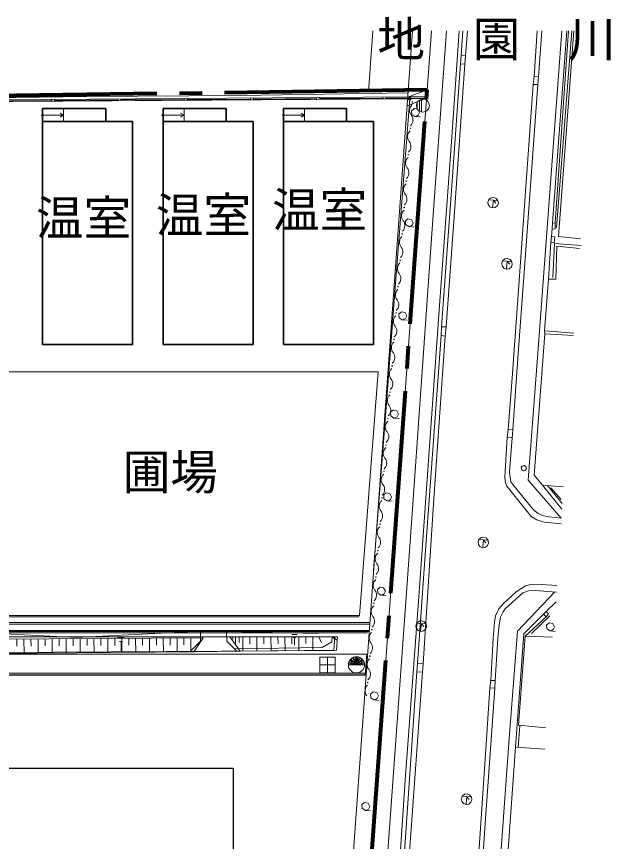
# Model space of a CAD drawing. Units: millimetres, scale not verified. Extents: x -594000 to 594000, y -420000 to 420000.
# Drawn here: x 169614 to 222379, y 191896 to 265164 of the extents above; entities that cross this region are included whole.
import ezdxf
from ezdxf.enums import TextEntityAlignment as Align

# ---------------------------------------------------------------- set-up
doc = ezdxf.new("R2010")
doc.units = ezdxf.units.MM
doc.header["$LTSCALE"] = 2000
doc.linetypes.add('CHAIN2', pattern=[12, 9, -1, 1, -1])
for name, color, linetype, lineweight in [('0-0_0', 4, 'Continuous', 18), ('0-1_1', 4, 'Continuous', 18), ('0-2_2', 4, 'Continuous', 18), ('0-4_4', 4, 'Continuous', 18), ('0-A_10', 4, 'Continuous', 18), ('0-B_11', 4, 'Continuous', 18), ('0-D_13', 4, 'Continuous', 18), ('0-F_15', 4, 'Continuous', 18), ('1-0_0', 4, 'Continuous', 18), ('1-3_3', 6, 'Continuous', 50), ('1-5_5', 4, 'Continuous', 18), ('1-6_6', 4, 'Continuous', 18), ('1-7_7', 4, 'Continuous', 18), ('1-D_13', 4, 'Continuous', 18), ('3-0_0', 7, 'Continuous', 25)]:
    doc.layers.add(name, color=color, linetype=linetype, lineweight=lineweight)
doc.styles.add('HG丸ｺﾞｼｯｸM-PRO', font='')
doc.styles.get('HG丸ｺﾞｼｯｸM-PRO').set_extended_font_data('HG丸ｺﾞｼｯｸM-PRO')

msp = doc.modelspace()

# ---------------------------------------------------------------- linework, layer by layer
at = {"layer": '0-0_0', "color": 1, "linetype": 'CHAIN2', "lineweight": 80}
for p, q in [((206092, 258645), (41446, 256360)), ((197667, 142133), (206092, 258645))]:
    msp.add_line(p, q, dxfattribs=at)
at = {"layer": '0-0_0', "color": 3, "lineweight": 35}
for p, q in [((171931, 256993), (177538, 256993)), ((171931, 255824), (171931, 256993)), ((177538, 256993), (177538, 255824)), ((182632, 256992), (188239, 256992)), ((182632, 255823), (182632, 256992)), ((188239, 256992), (188239, 255823)), ((193333, 256993), (198940, 256993)), ((193333, 255824), (193333, 256993)), ((198940, 256993), (198940, 255824)), ((171930, 236039), (171930, 255824)), ((171930, 255824), (179932, 255824)), ((182631, 255824), (190633, 255824)), ((190633, 255824), (190633, 236039)), ((193332, 236039), (193332, 255824)), ((193332, 255824), (201334, 255824)), ((201334, 255824), (201334, 236039)), ((201334, 236039), (193332, 236039))]:
    msp.add_line(p, q, dxfattribs=at)
at = {"layer": '0-0_0'}
for p, q in [((204710, 256798), (204935, 256987)), ((204731, 256466), (204710, 256798)), ((205010, 256280), (204731, 256466)), ((204935, 256987), (205259, 256930)), ((205259, 256930), (205408, 256631)), ((205408, 256631), (205305, 256398)), ((205156, 256320), (205010, 256280)), ((205469, 256240), (205010, 256280)), ((205305, 256398), (205156, 256320)), ((211482, 248674), (211561, 248901)), ((211515, 248458), (211482, 248674)), ((211681, 248245), (211515, 248458)), ((211639, 248893), (212299, 248823)), ((211973, 248858), (211904, 248205)), ((211971, 248843), (212189, 248600)), ((212006, 249098), (212225, 249004)), ((212225, 249004), (212383, 248799)), ((212415, 248576), (212337, 248364)), ((212383, 248799), (212415, 248576)), ((211907, 248158), (211681, 248245)), ((212147, 248196), (211907, 248158)), ((212337, 248364), (212147, 248196)), ((204161, 247018), (204386, 247207)), ((204181, 246686), (204161, 247018)), ((204386, 247207), (204710, 247149)), ((204710, 247149), (204858, 246851)), ((204460, 246500), (204181, 246686)), ((204606, 246540), (204460, 246500)), ((204920, 246460), (204460, 246500)), ((204755, 246618), (204606, 246540)), ((204858, 246851), (204755, 246618)), ((212715, 243244), (212794, 243471)), ((212872, 243463), (213532, 243394)), ((213206, 243428), (213138, 242776)), ((213205, 243413), (213422, 243170)), ((213240, 243669), (213458, 243574)), ((213458, 243574), (213616, 243370)), ((213616, 243370), (213648, 243146)), ((212748, 243029), (212715, 243244)), ((212914, 242815), (212748, 243029)), ((213141, 242728), (212914, 242815)), ((213380, 242766), (213141, 242728)), ((213571, 242934), (213380, 242766)), ((213648, 243146), (213571, 242934)), ((203578, 238749), (203803, 238937)), ((203803, 238937), (204127, 238880)), ((204127, 238880), (204276, 238582)), ((203599, 238417), (203578, 238749)), ((203878, 238231), (203599, 238417)), ((204024, 238270), (203878, 238231)), ((204337, 238190), (203878, 238231)), ((204173, 238348), (204024, 238270)), ((204276, 238582), (204173, 238348)), ((202836, 230019), (203061, 230208)), ((203061, 230208), (203385, 230151)), ((203385, 230151), (203533, 229853)), ((202856, 229688), (202836, 230019)), ((203135, 229501), (202856, 229688)), ((203281, 229541), (203135, 229501)), ((203595, 229461), (203135, 229501)), ((203430, 229619), (203281, 229541)), ((203533, 229853), (203430, 229619)), ((214434, 225079), (214518, 225243)), ((214490, 224908), (214434, 225079)), ((214518, 225243), (214700, 225294)), ((214700, 225294), (214856, 225208)), ((214903, 225026), (214816, 224870)), ((214856, 225208), (214903, 225026)), ((214646, 224821), (214490, 224908)), ((214816, 224870), (214646, 224821)), ((202236, 222669), (202461, 222857)), ((202461, 222857), (202785, 222800)), ((202785, 222800), (202934, 222502)), ((202257, 222337), (202236, 222669)), ((202536, 222151), (202257, 222337)), ((202682, 222191), (202536, 222151)), ((202995, 222111), (202536, 222151)), ((202831, 222269), (202682, 222191)), ((202934, 222502), (202831, 222269)), ((210612, 218500), (210691, 218726)), ((210645, 218284), (210612, 218500)), ((210769, 218718), (211429, 218649)), ((211103, 218683), (211035, 218031)), ((211102, 218668), (211319, 218425)), ((211136, 218924), (211355, 218830)), ((211355, 218830), (211513, 218625)), ((211545, 218401), (211467, 218189)), ((211513, 218625), (211545, 218401)), ((210811, 218070), (210645, 218284)), ((211038, 217983), (210811, 218070)), ((211277, 218021), (211038, 217983)), ((211467, 218189), (211277, 218021)), ((201681, 214284), (201906, 214473)), ((201701, 213952), (201681, 214284)), ((201980, 213766), (201701, 213952)), ((201906, 214473), (202229, 214415)), ((202229, 214415), (202378, 214117)), ((202378, 214117), (202275, 213884)), ((202126, 213806), (201980, 213766)), ((202439, 213726), (201980, 213766)), ((202275, 213884), (202126, 213806)), ((205091, 211069), (205170, 211296)), ((205124, 210853), (205091, 211069)), ((205248, 211288), (205908, 211218)), ((205582, 211253), (205514, 210600)), ((205581, 211238), (205798, 210995)), ((205615, 211493), (205834, 211399)), ((205834, 211399), (205992, 211194)), ((205992, 211194), (206024, 210971)), ((216706, 211117), (216931, 211306)), ((216726, 210785), (216706, 211117)), ((216931, 211306), (217255, 211248)), ((217255, 211248), (217403, 210950)), ((205290, 210640), (205124, 210853)), ((205517, 210553), (205290, 210640)), ((205756, 210591), (205517, 210553)), ((205947, 210759), (205756, 210591)), ((206024, 210971), (205947, 210759)), ((217005, 210599), (216726, 210785)), ((217151, 210639), (217005, 210599)), ((217465, 210559), (217005, 210599)), ((217300, 210717), (217151, 210639)), ((217403, 210950), (217300, 210717)), ((201068, 204988), (201293, 205177)), ((201293, 205177), (201616, 205120)), ((201088, 204656), (201068, 204988)), ((201367, 204470), (201088, 204656)), ((201513, 204510), (201367, 204470)), ((201826, 204430), (201367, 204470)), ((201662, 204588), (201513, 204510)), ((201616, 205120), (201765, 204821)), ((201765, 204821), (201662, 204588)), ((209125, 195700), (209204, 195927)), ((209158, 195484), (209125, 195700)), ((209282, 195919), (209942, 195849)), ((209616, 195884), (209547, 195231)), ((209614, 195869), (209832, 195626)), ((209649, 196125), (209867, 196030)), ((209867, 196030), (210026, 195826)), ((210026, 195826), (210058, 195602)), ((200301, 195181), (200526, 195369)), ((200322, 194849), (200301, 195181)), ((200526, 195369), (200850, 195312)), ((200850, 195312), (200999, 195014)), ((200999, 195014), (200896, 194780)), ((209324, 195271), (209158, 195484)), ((209550, 195184), (209324, 195271)), ((209790, 195222), (209550, 195184)), ((209980, 195390), (209790, 195222)), ((210058, 195602), (209980, 195390)), ((200601, 194662), (200322, 194849)), ((200747, 194702), (200601, 194662)), ((201060, 194622), (200601, 194662)), ((200896, 194780), (200747, 194702))]:
    msp.add_line(p, q, dxfattribs=at)
at = {"layer": '0-0_0', "color": 3, "lineweight": 35}
for points in [[(179932, 255824), (179932, 236039), (171930, 236039)], [(190633, 236039), (182631, 236039), (182631, 255824)]]:
    msp.add_lwpolyline(points, dxfattribs=at)
at = {"layer": '0-0_0'}
for points in [[(211561, 248901), (211768, 249068), (212006, 249098)], [(212794, 243471), (213001, 243639), (213240, 243669)], [(210691, 218726), (210898, 218894), (211136, 218924)], [(205170, 211296), (205377, 211463), (205615, 211493)], [(209204, 195927), (209411, 196094), (209649, 196125)]]:
    msp.add_lwpolyline(points, dxfattribs=at)
at = {"layer": '0-1_1'}
for p, q in [((204850, 241600), (206485, 263890)), ((209255, 263890), (209101, 261699)), ((215973, 259799), (216291, 263890)), ((218510, 263890), (217234, 246833)), ((217202, 246295), (217142, 245636)), ((217071, 245090), (216871, 241845)), ((216524, 237245), (216534, 236993)), ((216324, 223556), (218065, 221407)), ((217541, 213195), (216667, 212323))]:
    msp.add_line(p, q, dxfattribs=at)
for points in [[(209101, 261699), (209044, 260952), (208309, 250551), (207360, 237609)], [(218030, 220620), (216900, 220743), (216432, 220831), (215950, 221033), (215544, 221342), (213690, 223603), (213514, 223848), (213454, 224219), (213421, 224725), (213635, 227756), (213700, 228465), (214129, 234401), (214863, 244437), (215937, 259112), (215973, 259799)], [(117824, 257381), (132129, 257591), (149298, 257781), (163226, 257881), (175842, 258049), (189482, 258155), (200626, 258320), (204399, 258388)], [(202046, 202571), (203466, 222423), (204850, 241600)], [(207360, 237609), (207339, 236832), (205963, 218194), (205229, 207705), (205175, 206969)], [(214312, 165477), (212865, 165584), (212523, 165671), (212126, 165840), (211705, 166124), (209639, 168873), (209561, 169096), (209537, 169450), (210080, 176554), (210110, 177180), (210551, 183227), (211225, 193056), (212109, 205527), (212144, 206190), (212358, 209911), (212478, 211142), (212603, 211833), (212841, 212285), (213035, 212565), (214585, 213994), (215080, 214153), (215686, 214175), (217583, 214045)], [(216429, 212097), (214669, 210352), (213935, 200264)], [(205175, 206969), (203666, 184903), (203596, 184256), (202637, 170751), (201906, 160626), (201853, 160015), (201046, 148843), (200086, 135450), (200036, 134752), (199135, 122358), (198112, 108030), (198089, 107354), (197965, 104877)], [(193820, 105313), (194316, 113153), (195221, 124064), (196497, 139922), (197667, 142133), (198446, 152806), (199470, 166921), (199863, 172647), (200248, 177382), (202046, 202571)]]:
    msp.add_lwpolyline(points, dxfattribs=at)
at = {"layer": '0-2_2'}
for p, q in [((209663, 263890), (209499, 261668)), ((215598, 259828), (215864, 263890)), ((217727, 259508), (218044, 263890)), ((207685, 236782), (206700, 222336)), ((206700, 222336), (205728, 207664))]:
    msp.add_line(p, q, dxfattribs=at)
for points in [[(209101, 261699), (209499, 261668), (209443, 260921), (209044, 260952)], [(209443, 260921), (208512, 247788), (207785, 237589)], [(217993, 220624), (215064, 223994), (216053, 236844), (217727, 259508)], [(215937, 259112), (215522, 259119), (215598, 259828), (215973, 259799)], [(213276, 228499), (213633, 233072), (214359, 242921), (215003, 252113), (215522, 259119)], [(207360, 237609), (207785, 237589), (207685, 236782), (207339, 236832)], [(213635, 227756), (213200, 227791), (213276, 228499), (213700, 228465)], [(217988, 220109), (216494, 220245), (215827, 220469), (215344, 220772), (213448, 223114), (213171, 223458), (213038, 223749), (212993, 224256), (213200, 227791)], [(211744, 206208), (211960, 209955), (212078, 211386), (212175, 211942), (212457, 212565), (212844, 213000), (214001, 214056), (214827, 214608), (215395, 214735), (216247, 214706), (217607, 214621)], [(213863, 165510), (211047, 169110), (212173, 184270), (213383, 201029), (214113, 210563), (217433, 214056)], [(205229, 207705), (205728, 207664), (205688, 206939), (205175, 206969)], [(205688, 206939), (204897, 196267), (204077, 184857)], [(212109, 205527), (211671, 205537), (211744, 206208), (212144, 206190)], [(209725, 177221), (210170, 183658), (210814, 192624), (211401, 201419), (211671, 205537)]]:
    msp.add_lwpolyline(points, dxfattribs=at)
at = {"layer": '0-A_10'}
for p, q in [((208311, 254873), (208927, 263890)), ((207168, 239087), (208311, 254873)), ((205341, 213612), (207168, 239087))]:
    msp.add_line(p, q, dxfattribs=at)
msp.add_lwpolyline([(202948, 179652), (204147, 197353), (205341, 213612)], dxfattribs=at)
at = {"layer": '0-B_11'}
for p, q in [((204795, 263890), (198610, 178147)), ((218951, 263890), (217593, 246394)), ((217262, 241978), (217400, 244992)), ((219766, 244812), (217400, 244992)), ((217093, 223291), (218004, 222268)), ((216983, 211946), (215373, 210354))]:
    msp.add_line(p, q, dxfattribs=at)
at = {"layer": '0-D_13'}
for p, q in [((206594, 247142), (207802, 263890)), ((204370, 257988), (206092, 258645)), ((206000, 257914), (204316, 257239)), ((204692, 220153), (206594, 247142))]:
    msp.add_line(p, q, dxfattribs=at)
msp.add_lwpolyline([(196144, 105068), (197420, 121149), (199190, 143665), (200880, 167749), (202788, 193504), (204692, 220153)], dxfattribs=at)
at = {"layer": '0-F_15'}
for p, q in [((107189, 257342), (204511, 258016)), ((190388, 257737), (190386, 257923)), ((190668, 257738), (190667, 257925)), ((196275, 257776), (196274, 257963)), ((196556, 257778), (196554, 257965)), ((196555, 257871), (202162, 257909)), ((202163, 257838), (202162, 258002)), ((202443, 257840), (202442, 258004)), ((202443, 257911), (204469, 257924)), ((204469, 257924), (204465, 257875)), ((204510, 258016), (206029, 258025)), ((204511, 257876), (204511, 258016)), ((204559, 257737), (204560, 257971)), ((107112, 257201), (204511, 257876)), ((204559, 257854), (116440, 257258)), ((167116, 257674), (172724, 257712)), ((172724, 257618), (172723, 257805)), ((173005, 257620), (173003, 257807)), ((173004, 257713), (178611, 257751)), ((178612, 257658), (178611, 257845)), ((178892, 257660), (178891, 257846)), ((178892, 257753), (184499, 257791)), ((184500, 257697), (184499, 257884)), ((184780, 257699), (184779, 257886)), ((184780, 257792), (190387, 257830)), ((190667, 257832), (196275, 257869)), ((203264, 241074), (204559, 257854)), ((204442, 257855), (204676, 257854)), ((204511, 257876), (206093, 257885)), ((205198, 257515), (205198, 256983)), ((205398, 257735), (205398, 256763)), ((205598, 257817), (205598, 256680)), ((173800, 256409), (173486, 256590)), ((173800, 255824), (173800, 256993)), ((184501, 256407), (184187, 256589)), ((184501, 255823), (184501, 256992)), ((195202, 256409), (194888, 256590)), ((195202, 255824), (195202, 256993)), ((171931, 256409), (173800, 256409)), ((173486, 256227), (173800, 256409)), ((182632, 256407), (184501, 256407)), ((184187, 256226), (184501, 256407)), ((193333, 256409), (195202, 256409)), ((194888, 256227), (195202, 256409)), ((202321, 228912), (203264, 241074)), ((202321, 228912), (203264, 241074)), ((201748, 233610), (147915, 233610)), ((200068, 211956), (201748, 233610)), ((201314, 215958), (202321, 228912)), ((201314, 215958), (202321, 228912)), ((200061, 211862), (120625, 211862)), ((120812, 211956), (200068, 211956)), ((120065, 211348), (200955, 211348)), ((120065, 211208), (200944, 211208)), ((200797, 210442), (107709, 210442)), ((107822, 210554), (200890, 210554)), ((107915, 210647), (200901, 210647)), ((165517, 210489), (174904, 210013)), ((185947, 210587), (174904, 210013)), ((185947, 210587), (185967, 209679)), ((188273, 210556), (185947, 210587)), ((188273, 210556), (196398, 210355)), ((188284, 209673), (188273, 210556)), ((194076, 210282), (194546, 210276)), ((198123, 210087), (110284, 210087)), ((165733, 209845), (186191, 209975)), ((169651, 209870), (169654, 209245)), ((170276, 209874), (170284, 208625)), ((170901, 209878), (170905, 209254)), ((171526, 209882), (171534, 208635)), ((172150, 209886), (172153, 209264)), ((172773, 209890), (172781, 208646)), ((173395, 209894), (173399, 209273)), ((174017, 209898), (174025, 208656)), ((174638, 209902), (174641, 209282)), ((175259, 209906), (175266, 208667)), ((175879, 209910), (175882, 209291)), ((176498, 209914), (176506, 208677)), ((177116, 209918), (177120, 209300)), ((177734, 209922), (177742, 208688)), ((178351, 209925), (178355, 209310)), ((178597, 209992), (179181, 210008)), ((178753, 209646), (179044, 209654)), ((178899, 209650), (178921, 208833)), ((178968, 209929), (178976, 208698)), ((179583, 209934), (179587, 209318)), ((180199, 209937), (180207, 208709)), ((180813, 209941), (180817, 209327)), ((181427, 209945), (181436, 208719)), ((182041, 209949), (182045, 209336)), ((182653, 209952), (182661, 208729)), ((183265, 209956), (183269, 209346)), ((183877, 209960), (183885, 208740)), ((184487, 209964), (184491, 209354)), ((185967, 209679), (185068, 208786)), ((185098, 209968), (185105, 208750)), ((186191, 209975), (185371, 208752)), ((189194, 208813), (188284, 209673)), ((188586, 210043), (195962, 210086)), ((189489, 208789), (188586, 210043)), ((188819, 210045), (188821, 209880)), ((189054, 210046), (189057, 209388)), ((189382, 210048), (189385, 209569)), ((189710, 210050), (189718, 208792)), ((190340, 210053), (190343, 209426)), ((190969, 210057), (190976, 208806)), ((191594, 210060), (191598, 209437)), ((192220, 210065), (192227, 208821)), ((192842, 210068), (192846, 209448)), ((193464, 210072), (193471, 208835)), ((194083, 210075), (194086, 209459)), ((194190, 209999), (194425, 209996)), ((194308, 209997), (194300, 209339)), ((194701, 210079), (194708, 208849)), ((195315, 210083), (195319, 209469)), ((195931, 210086), (195937, 208864)), ((195962, 210086), (195962, 210087)), ((196467, 210087), (196710, 209531)), ((197614, 209634), (196770, 209128)), ((197612, 210087), (198099, 209785)), ((197646, 210087), (197614, 209634)), ((197795, 208867), (197889, 210087)), ((198123, 210087), (198025, 208888)), ((197795, 208867), (123696, 208396)), ((196770, 209128), (189033, 208999)), ((198025, 208888), (189489, 208789)), ((198025, 208888), (189489, 208789)), ((107019, 208524), (200735, 208524)), ((185371, 208752), (166896, 208596)), ((185371, 208752), (166896, 208596)), ((189489, 208789), (185371, 208752)), ((197935, 208271), (196553, 208271)), ((196553, 208271), (196553, 206888)), ((197244, 206888), (197244, 208271)), ((197935, 206888), (197935, 208271)), ((199230, 208003), (199310, 208095)), ((199310, 208095), (199451, 208201)), ((199810, 207580), (199310, 208095)), ((199310, 208095), (199810, 207580)), ((199332, 208072), (199332, 208111)), ((199451, 208201), (199564, 208254)), ((199810, 207580), (199451, 208201)), ((199451, 208201), (199810, 207580)), ((199564, 208254), (199692, 208288)), ((199810, 208297), (199692, 208288)), ((199692, 208288), (199810, 207580)), ((199692, 208288), (199810, 207580)), ((199810, 207580), (199810, 208297)), ((199810, 208297), (199928, 208288)), ((199810, 207580), (199810, 208297)), ((199810, 207580), (199810, 208297)), ((199928, 208288), (199810, 207580)), ((199928, 208288), (199810, 207580)), ((199810, 207580), (200057, 208254)), ((200057, 208254), (199810, 207580)), ((200169, 208201), (199810, 207580)), ((199810, 207580), (200169, 208201)), ((200310, 208095), (199810, 207580)), ((199810, 207580), (200310, 208095)), ((200057, 208254), (199928, 208288)), ((200169, 208201), (200057, 208254)), ((200310, 208095), (200169, 208201)), ((200289, 208072), (200289, 208111)), ((200390, 208003), (200310, 208095)), ((200590, 206655), (200735, 208524)), ((196553, 207580), (197935, 207580)), ((199092, 207580), (199104, 207705)), ((199810, 207580), (199092, 207580)), ((199104, 207705), (199135, 207825)), ((199810, 207580), (199104, 207705)), ((199104, 207705), (199810, 207580)), ((199135, 207825), (199230, 208003)), ((199810, 207580), (199135, 207825)), ((199135, 207825), (199810, 207580)), ((199230, 208003), (199810, 207580)), ((199810, 207580), (199230, 208003)), ((199332, 207929), (199332, 208072)), ((199332, 207753), (199332, 207929)), ((199332, 207665), (199332, 207753)), ((199332, 207580), (199332, 207665)), ((200390, 208003), (199810, 207580)), ((199810, 207580), (200390, 208003)), ((200485, 207825), (199810, 207580)), ((199810, 207580), (200485, 207825)), ((200517, 207705), (199810, 207580)), ((199810, 207580), (200517, 207705)), ((199810, 207580), (200528, 207580)), ((200289, 207929), (200289, 208072)), ((200289, 207753), (200289, 207929)), ((200289, 207665), (200289, 207753)), ((200289, 207580), (200289, 207665)), ((200485, 207825), (200390, 208003)), ((200517, 207705), (200485, 207825)), ((200528, 207580), (200517, 207705)), ((107019, 206655), (200590, 206655)), ((200604, 206844), (107709, 206844)), ((200594, 206703), (107709, 206703)), ((196553, 206888), (197935, 206888))]:
    msp.add_line(p, q, dxfattribs=at)
for points in [[(203264, 241074), (204559, 257854), (116440, 257258)], [(199810, 207580), (199564, 208254), (199810, 207580)]]:
    msp.add_lwpolyline(points, dxfattribs=at)
for centre, radius in [((204559, 257854), 117), ((204773, 257577), 23.4), ((205716, 257249), 582), ((205716, 257249), 582), ((171931, 256409), 93.5), ((182632, 256407), 93.5), ((193333, 256409), 93.5), ((204593, 255233), 23.4), ((204414, 252889), 23.4), ((204234, 250546), 23.4), ((204054, 248202), 23.4), ((203875, 245858), 23.4), ((203695, 243514), 23.4), ((203515, 241171), 23.4), ((203335, 238827), 23.4), ((203156, 236483), 23.4), ((202976, 234140), 23.4), ((202796, 231796), 23.4), ((202617, 229452), 23.4), ((202437, 227109), 23.4), ((202257, 224765), 23.4), ((202078, 222421), 23.4), ((201898, 220078), 23.4), ((201718, 217734), 23.4), ((201538, 215390), 23.4), ((201359, 213046), 23.4), ((201179, 210703), 23.4), ((199810, 207580), 718), ((200999, 208359), 23.4), ((200820, 206015), 23.4)]:
    msp.add_circle(centre, radius, dxfattribs=at)
for centre, start, end in [((205217, 256836), 132.30907, 218.92137), ((204149, 255974), 312.30907, 38.92137), ((205038, 254492), 132.30907, 218.92137), ((203970, 253630), 312.30907, 38.92137), ((204858, 252149), 132.30907, 218.92137), ((203790, 251286), 312.30907, 38.92137), ((204678, 249805), 132.30907, 218.92137), ((203610, 248942), 312.30907, 38.92137), ((204499, 247461), 132.30907, 218.92137), ((203430, 246599), 312.30907, 38.92137), ((204319, 245118), 132.30907, 218.92137), ((203251, 244255), 312.30907, 38.92137), ((204139, 242774), 132.30907, 218.92137), ((203071, 241911), 312.30907, 38.92137), ((203959, 240430), 132.30907, 218.92137), ((202891, 239568), 312.30907, 38.92137), ((203780, 238086), 132.30907, 218.92137), ((202712, 237224), 312.30907, 38.92137), ((203600, 235743), 132.30907, 218.92137), ((202532, 234880), 312.30907, 38.92137), ((203420, 233399), 132.30907, 218.92137), ((202352, 232537), 312.30907, 38.92137), ((203241, 231055), 132.30907, 218.92137), ((202172, 230193), 312.30907, 38.92137), ((203061, 228712), 132.30907, 218.92137), ((201993, 227849), 312.30907, 38.92137), ((202881, 226368), 132.30907, 218.92137), ((201813, 225506), 312.30907, 38.92137), ((202701, 224024), 132.30907, 218.92137), ((201633, 223162), 312.30907, 38.92137), ((202522, 221681), 132.30907, 218.92137), ((201454, 220818), 312.30907, 38.92137), ((202342, 219337), 132.30907, 218.92137), ((201274, 218474), 312.30907, 38.92137), ((202162, 216993), 132.30907, 218.92137), ((201094, 216131), 312.30907, 38.92137), ((201983, 214650), 132.30907, 218.92137), ((200914, 213787), 312.30907, 38.92137), ((201803, 212306), 132.30907, 218.92137), ((200735, 211443), 312.30907, 38.92137), ((201623, 209962), 132.30907, 218.92137), ((200555, 209100), 312.30907, 38.92137), ((201443, 207618), 132.30907, 218.92137), ((200375, 206756), 312.30907, 38.92137), ((201264, 205275), 132.30907, 218.92137)]:
    msp.add_arc(centre, 686, start, end, dxfattribs=at)
at = {"layer": '1-0_0'}
for points in [[(219616, 244563), (217599, 244760), (217512, 241838), (216871, 241845), (216524, 237245), (219111, 237053)], [(219062, 236819), (216534, 236993), (215602, 224439), (216324, 223556), (218179, 223381)], [(217226, 210049), (214784, 210139), (214216, 202221), (216641, 201993)], [(216533, 200107), (213935, 200264), (213200, 189928), (215799, 189768)]]:
    msp.add_lwpolyline(points, dxfattribs=at)
at = {"layer": '1-3_3', "color": 4, "lineweight": 18}
for p, q in [((219115, 263890), (217765, 245622)), ((217765, 245622), (219709, 245420))]:
    msp.add_line(p, q, dxfattribs=at)
at = {"layer": '1-5_5'}
msp.add_line((214167, 200250), (214315, 202211), dxfattribs=at)
at = {"layer": '1-6_6'}
for points in [[(217202, 246295), (217234, 246833), (217471, 246807), (217450, 246268)], [(217071, 245090), (217142, 245636), (217439, 245591), (217383, 245069)], [(216429, 212097), (216667, 212323), (216883, 212111), (216653, 211847)]]:
    msp.add_lwpolyline(points, close=True, dxfattribs=at)
at = {"layer": '1-7_7'}
msp.add_line((201266, 263890), (200875, 258442), dxfattribs=at)
at = {"layer": '1-D_13'}
for p, q in [((218653, 263890), (217460, 246833)), ((217400, 244992), (217262, 241978)), ((216771, 223508), (218094, 221907)), ((216653, 211847), (214784, 210139))]:
    msp.add_line(p, q, dxfattribs=at)
at = {"layer": '3-0_0'}
msp.add_lwpolyline([(102223, 64723), (102223, 198395), (188856, 198395), (188856, 64723)], close=True, dxfattribs=at)

# ---------------------------------------------------------------- texts
at = {"layer": '0-4_4', "color": 7, "style": 'HG丸ｺﾞｼｯｸM-PRO'}
msp.add_text('地\u3000園\u3000川', height=3104, dxfattribs=at).set_placement((201671, 260676), align=Align.BOTTOM_LEFT)
at = {"layer": '0-F_15', "color": 7, "style": 'HG丸ｺﾞｼｯｸM-PRO'}
for s, p in [('温室', (192309, 245511)), ('温室', (171340, 244807)), ('温室', (181980, 245054)), ('圃場', (179044, 222215))]:
    msp.add_text(s, height=3104, dxfattribs=at).set_placement(p, align=Align.BOTTOM_LEFT)

doc.saveas('drawing.dxf')
